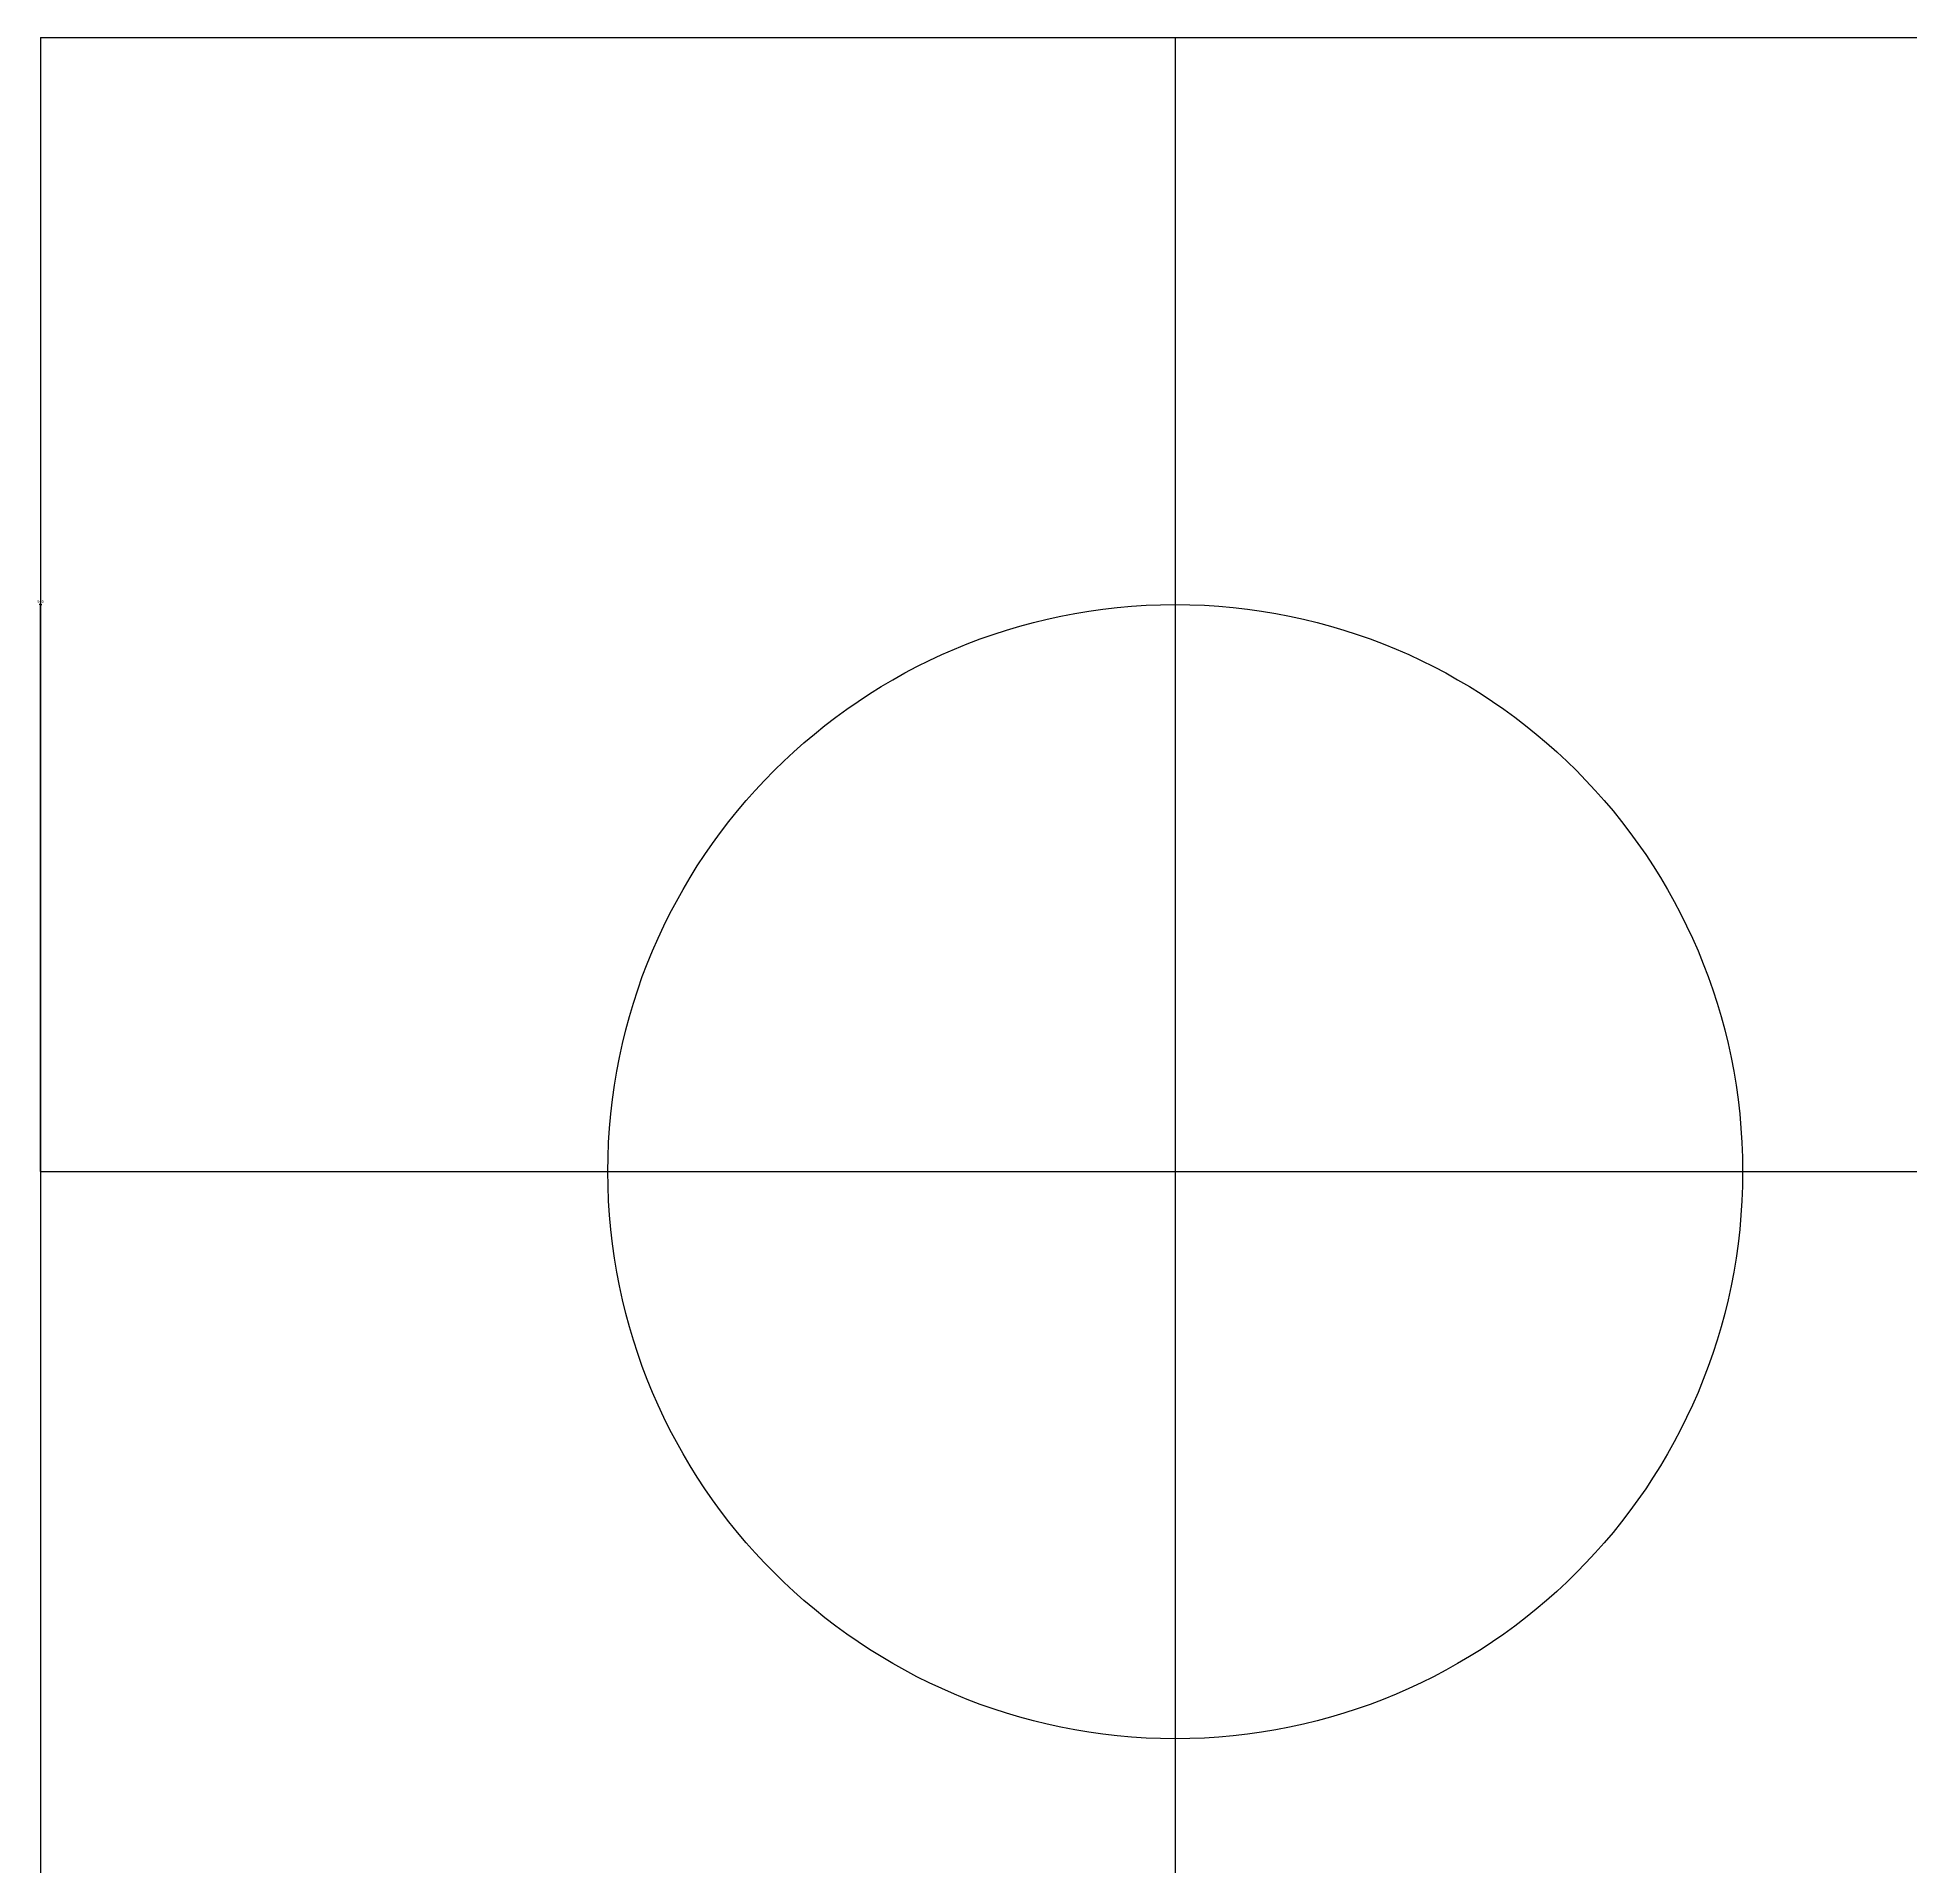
# Model space of a CAD drawing. Header units: metres. Extents: x 4568 to 182545, y -86951 to 35529.
# Drawn here: x 10853 to 11552, y -68049 to -67366 of the extents above; entities that cross this region are included whole.
import ezdxf

# ---------------------------------------------------------------- set-up
doc = ezdxf.new("R2010")
doc.units = ezdxf.units.M
for name, color, linetype in [('AXIS', 9, 'Continuous'), ('CCX', 7, 'Continuous'), ('LI', 7, 'Continuous'), ('LIS', 2, 'Continuous')]:
    doc.layers.add(name, color=color, linetype=linetype)
doc.dimstyles.get("Standard").update_dxf_attribs({"dimtxt": 2.5, "dimasz": 2.5, "dimexe": 1.25, "dimexo": 0.625, "dimtad": 1, "dimcen": 2.5, "dimazin": 3, "dimtfac": 1, "dimtmove": 0, "dimatfit": 3})

# ---------------------------------------------------------------- blocks, each defined once
blk = doc.blocks.new('_CLOSEDFILLED')
at = {"color": 0, "linetype": 'BYBLOCK'}
blk.add_solid([(-1, 0.2), (0, 0), (-1, -0.2)], dxfattribs=at)
blk = doc.blocks.new('*D448')
for p, q in [((10853.93, -67789.63), (10853.93, -68107.18)), ((10853.68, -68107.18), (10853.43, -68107.18)), ((10853.93, -68424.73), (10853.93, -68107.18)), ((10853.93, -68107.18), (10853.93, -68107.18)), ((10854.18, -68107.18), (10854.43, -68107.18))]:
    blk.add_line(p, q)
at = {"layer": 'Defpoints'}
for p in [(10853.93, -67789.63), (10853.93, -68107.18), (10853.93, -68424.73)]:
    blk.add_point(p, dxfattribs=at)
at = {"layer": 'CCX', "xscale": 0.25, "yscale": 0.25}
blk.add_blockref('_CLOSEDFILLED', (10853.93, -68107.18), dxfattribs=at)
at = {"layer": 'CCX', "xscale": 0.25, "yscale": 0.25, "rotation": 180}
blk.add_blockref('_CLOSEDFILLED', (10853.93, -68107.18), dxfattribs=at)
at = {"layer": 'CCX', "insert": (10853.93, -68106.055), "char_height": 1, "attachment_point": 5}
blk.add_mtext('750', dxfattribs=at)
blk = doc.blocks.new('*D452')
for p, q in [((10853.93, -67366.23), (10853.93, -67577.93)), ((10853.68, -67577.93), (10853.43, -67577.93)), ((10853.93, -67789.63), (10853.93, -67577.93)), ((10853.93, -67577.93), (10853.93, -67577.93)), ((10854.18, -67577.93), (10854.43, -67577.93))]:
    blk.add_line(p, q)
at = {"layer": 'Defpoints'}
for p in [(10853.93, -67366.23), (10853.93, -67577.93), (10853.93, -67789.63)]:
    blk.add_point(p, dxfattribs=at)
at = {"layer": 'CCX', "xscale": 0.25, "yscale": 0.25}
blk.add_blockref('_CLOSEDFILLED', (10853.93, -67577.93), dxfattribs=at)
at = {"layer": 'CCX', "xscale": 0.25, "yscale": 0.25, "rotation": 180}
blk.add_blockref('_CLOSEDFILLED', (10853.93, -67577.93), dxfattribs=at)
at = {"layer": 'CCX', "insert": (10853.93, -67576.805), "char_height": 1, "attachment_point": 5}
blk.add_mtext('500', dxfattribs=at)

msp = doc.modelspace()

# ---------------------------------------------------------------- linework, layer by layer
at = {"layer": 'AXIS'}
for p, q in [((11277.34, -67366.23), (11277.34, -70126.56)), ((10853.93, -67789.63), (12970.94, -67789.63))]:
    msp.add_line(p, q, dxfattribs=at)
at = {"layer": 'LI'}
msp.add_circle((11277.34, -67789.63), 211.7, dxfattribs=at)
at = {"layer": 'LIS'}
for q in [(12970.94, -67366.23), (10853.93, -69483.24)]:
    msp.add_line((10853.93, -67366.23), q, dxfattribs=at)

# ---------------------------------------------------------------- dimensions: what is measured, and where the dimension line sits
at = {"layer": 'CCX'}
for base, p1, p2, text, picture, middle in [((10853.93, -67577.93), (10853.93, -67789.63), (10853.93, -67366.23), '500', '*D452', (10853.93, -67576.805)), ((10853.93, -68107.18), (10853.93, -68424.73), (10853.93, -67789.63), '750', '*D448', (10853.93, -68106.055))]:
    dim = msp.add_linear_dim(base=base, p1=p1, p2=p2, text=text, dimstyle='Standard', dxfattribs=at)
    dim.commit()
    dim.dimension.update_dxf_attribs({"geometry": picture, "text_midpoint": middle})

doc.saveas('drawing.dxf')
